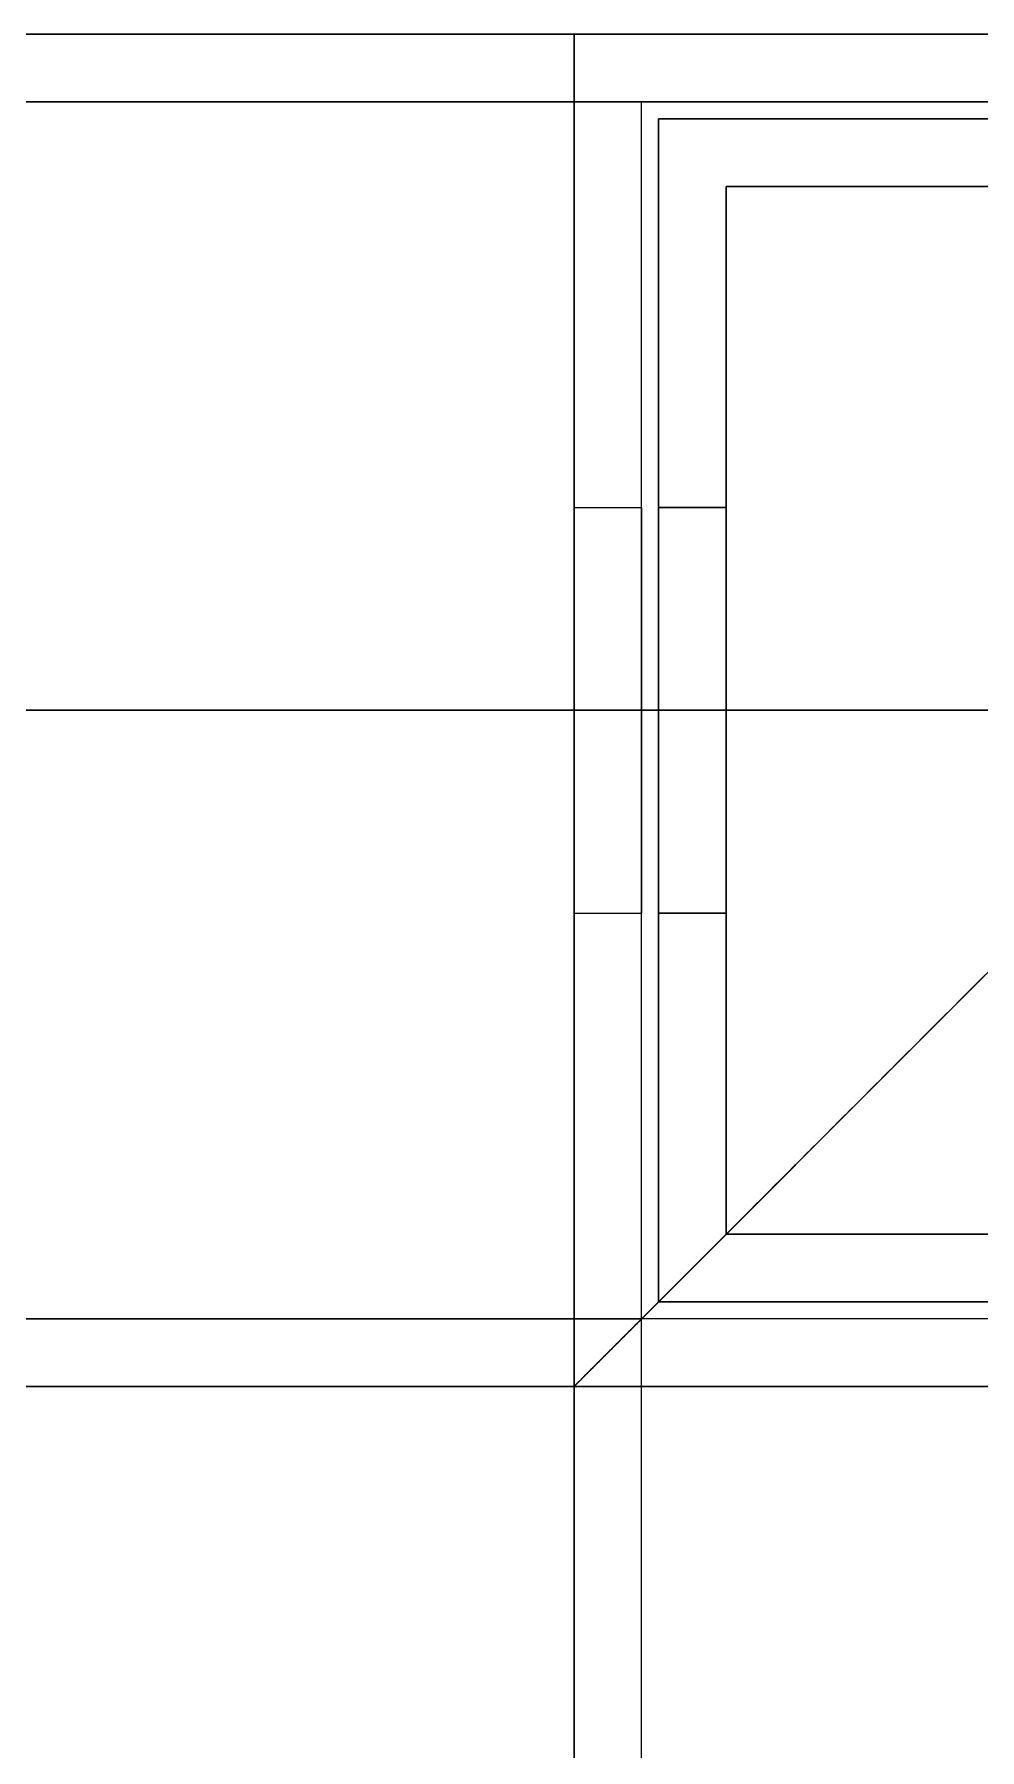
# Model space of a CAD drawing. Header units: millimetres. Extents: x -6529 to 809, y -8611 to 207.
# Drawn here: x -4696.1 to -4668.1, y -3822.6 to -3771.9 of the extents above; entities that cross this region are included whole.
import ezdxf

# ---------------------------------------------------------------- set-up
doc = ezdxf.new("R2010")
doc.units = ezdxf.units.MM
doc.header["$MEASUREMENT"] = 0
doc.layers.add('platen', color=7, linetype='Continuous', true_color=0x007f00)
doc.layers.add('staal', color=5, linetype='Continuous', true_color=0x0000ff)

# ---------------------------------------------------------------- blocks, each defined once
blk = doc.blocks.new('top plaat')
at = {"layer": 'platen'}
for points in [[(0, -1236), (20, -1236), (40, -1236)], [(0, -1236, 18), (20, -1236, 18), (40, -1236, 18)], [(0, -1236, 9), (20, -1236, 9), (40, -1236, 9)], [(40, -1236), (40, -1236, 9), (40, -1236, 18)], [(40, -1236), (40, -1256), (40, -1276)], [(40, -1236, 18), (40, -1256, 18), (40, -1276, 18)], [(40, -1236, 9), (40, -1256, 9), (40, -1276, 9)], [(40, -1256), (40, -1256, 9), (40, -1256, 18)], [(40, -1276), (40, -1276, 9), (40, -1276, 18)]]:
    blk.add_open_spline(points, degree=2, dxfattribs=at)
for points in [[(40, -1276), (349, -1276), (658, -1276), (967, -1276), (1276, -1276)], [(40, -1276, 18), (349, -1276, 18), (658, -1276, 18), (967, -1276, 18), (1276, -1276, 18)], [(40, -1276, 9), (349, -1276, 9), (658, -1276, 9), (967, -1276, 9), (1276, -1276, 9)]]:
    blk.add_open_spline(points, degree=2, knots=[5973.638309, 5973.638309, 5973.638309, 6592.931454, 6592.931454, 7212.2246, 7212.2246, 7212.2246], dxfattribs=at)

msp = doc.modelspace()

# ---------------------------------------------------------------- linework, layer by layer
at = {"layer": 'staal'}
for p, q in [((-4640.11, -3771.894, 1276), (-4680.11, -3811.894, 1276)), ((-4640.11, -3771.894), (-4680.11, -3811.894)), ((-4640.11, -3771.894), (-4680.11, -3811.894)), ((-4680.11, -3811.894), (-4640.11, -3771.894, 40)), ((-4680.11, -3785.894, 1145.5), (-4678.11, -3785.894, 1145.5)), ((-4680.11, -3785.894, 1220.5), (-4678.11, -3785.894, 1220.5)), ((-4680.11, -3785.894, 995.5), (-4678.11, -3785.894, 995.5)), ((-4680.11, -3785.894, 1070.5), (-4678.11, -3785.894, 1070.5)), ((-4680.11, -3785.894, 845.5), (-4678.11, -3785.894, 845.5)), ((-4680.11, -3785.894, 920.5), (-4678.11, -3785.894, 920.5)), ((-4680.11, -3785.894, 770.5), (-4678.11, -3785.894, 770.5)), ((-4680.11, -3785.894, 695.5), (-4678.11, -3785.894, 695.5)), ((-4680.11, -3785.894, 95.5), (-4678.11, -3785.894, 95.5)), ((-4680.11, -3785.894, 170.5), (-4678.11, -3785.894, 170.5)), ((-4680.11, -3785.894, 320.5), (-4678.11, -3785.894, 320.5)), ((-4680.11, -3785.894, 245.5), (-4678.11, -3785.894, 245.5)), ((-4680.11, -3785.894, 470.5), (-4678.11, -3785.894, 470.5)), ((-4680.11, -3785.894, 395.5), (-4678.11, -3785.894, 395.5)), ((-4680.11, -3785.894, 620.5), (-4678.11, -3785.894, 620.5)), ((-4680.11, -3785.894, 545.5), (-4678.11, -3785.894, 545.5)), ((-4677.61, -3785.894, 1371.5), (-4675.61, -3785.894, 1371.5)), ((-4677.61, -3785.894, 1446.5), (-4675.61, -3785.894, 1446.5)), ((-4677.61, -3785.894, 1220.5), (-4675.61, -3785.894, 1220.5)), ((-4677.61, -3785.894, 1145.5), (-4675.61, -3785.894, 1145.5)), ((-4675.61, -3785.894, 95.5), (-4677.61, -3785.894, 95.5)), ((-4675.61, -3785.894, 170.5), (-4677.61, -3785.894, 170.5)), ((-4678.11, -3791.894, 40), (-4680.11, -3791.894, 40)), ((-4678.11, -3791.894, 1276), (-4680.11, -3791.894, 1276)), ((-4680.11, -3791.894, 1139.5), (-4678.11, -3791.894, 1139.5)), ((-4680.11, -3791.894, 1151.5), (-4678.11, -3791.894, 1151.5)), ((-4680.11, -3791.894, 1214.5), (-4678.11, -3791.894, 1214.5)), ((-4680.11, -3791.894, 1226.5), (-4678.11, -3791.894, 1226.5)), ((-4680.11, -3791.894, 989.5), (-4678.11, -3791.894, 989.5)), ((-4680.11, -3791.894, 1001.5), (-4678.11, -3791.894, 1001.5)), ((-4680.11, -3791.894, 1064.5), (-4678.11, -3791.894, 1064.5)), ((-4680.11, -3791.894, 1076.5), (-4678.11, -3791.894, 1076.5)), ((-4680.11, -3791.894, 839.5), (-4678.11, -3791.894, 839.5)), ((-4680.11, -3791.894, 851.5), (-4678.11, -3791.894, 851.5)), ((-4680.11, -3791.894, 914.5), (-4678.11, -3791.894, 914.5)), ((-4680.11, -3791.894, 926.5), (-4678.11, -3791.894, 926.5)), ((-4680.11, -3791.894, 764.5), (-4678.11, -3791.894, 764.5)), ((-4680.11, -3791.894, 776.5), (-4678.11, -3791.894, 776.5)), ((-4680.11, -3791.894, 689.5), (-4678.11, -3791.894, 689.5)), ((-4680.11, -3791.894, 701.5), (-4678.11, -3791.894, 701.5)), ((-4680.11, -3791.894, 89.5), (-4678.11, -3791.894, 89.5)), ((-4680.11, -3791.894, 101.5), (-4678.11, -3791.894, 101.5)), ((-4680.11, -3791.894, 164.5), (-4678.11, -3791.894, 164.5)), ((-4680.11, -3791.894, 176.5), (-4678.11, -3791.894, 176.5)), ((-4680.11, -3791.894, 314.5), (-4678.11, -3791.894, 314.5)), ((-4680.11, -3791.894, 326.5), (-4678.11, -3791.894, 326.5)), ((-4680.11, -3791.894, 239.5), (-4678.11, -3791.894, 239.5)), ((-4680.11, -3791.894, 251.5), (-4678.11, -3791.894, 251.5)), ((-4680.11, -3791.894, 464.5), (-4678.11, -3791.894, 464.5)), ((-4680.11, -3791.894, 476.5), (-4678.11, -3791.894, 476.5)), ((-4680.11, -3791.894, 389.5), (-4678.11, -3791.894, 389.5)), ((-4680.11, -3791.894, 401.5), (-4678.11, -3791.894, 401.5)), ((-4680.11, -3791.894, 614.5), (-4678.11, -3791.894, 614.5)), ((-4680.11, -3791.894, 626.5), (-4678.11, -3791.894, 626.5)), ((-4680.11, -3791.894, 539.5), (-4678.11, -3791.894, 539.5)), ((-4680.11, -3791.894, 551.5), (-4678.11, -3791.894, 551.5)), ((-4677.61, -3791.894, 1316), (-4675.61, -3791.894, 1316)), ((-4677.61, -3791.894, 1484), (-4675.61, -3791.894, 1484)), ((-4677.61, -3791.894, 1377.5), (-4675.61, -3791.894, 1377.5)), ((-4677.61, -3791.894, 1365.5), (-4675.61, -3791.894, 1365.5)), ((-4677.61, -3791.894, 1452.5), (-4675.61, -3791.894, 1452.5)), ((-4677.61, -3791.894, 1440.5), (-4675.61, -3791.894, 1440.5)), ((-4677.61, -3791.894, 1276), (-4675.61, -3791.894, 1276)), ((-4677.61, -3791.894, 1108), (-4675.61, -3791.894, 1108)), ((-4677.61, -3791.894, 1214.5), (-4675.61, -3791.894, 1214.5)), ((-4677.61, -3791.894, 1226.5), (-4675.61, -3791.894, 1226.5)), ((-4677.61, -3791.894, 1139.5), (-4675.61, -3791.894, 1139.5)), ((-4677.61, -3791.894, 1151.5), (-4675.61, -3791.894, 1151.5)), ((-4675.61, -3791.894, 40), (-4677.61, -3791.894, 40)), ((-4675.61, -3791.894, 208), (-4677.61, -3791.894, 208)), ((-4675.61, -3791.894, 101.5), (-4677.61, -3791.894, 101.5)), ((-4675.61, -3791.894, 89.5), (-4677.61, -3791.894, 89.5)), ((-4675.61, -3791.894, 176.5), (-4677.61, -3791.894, 176.5)), ((-4675.61, -3791.894, 164.5), (-4677.61, -3791.894, 164.5)), ((-4680.11, -3797.894, 1145.5), (-4678.11, -3797.894, 1145.5)), ((-4680.11, -3797.894, 1220.5), (-4678.11, -3797.894, 1220.5)), ((-4680.11, -3797.894, 995.5), (-4678.11, -3797.894, 995.5)), ((-4680.11, -3797.894, 1070.5), (-4678.11, -3797.894, 1070.5)), ((-4680.11, -3797.894, 845.5), (-4678.11, -3797.894, 845.5)), ((-4680.11, -3797.894, 920.5), (-4678.11, -3797.894, 920.5)), ((-4680.11, -3797.894, 770.5), (-4678.11, -3797.894, 770.5)), ((-4680.11, -3797.894, 695.5), (-4678.11, -3797.894, 695.5)), ((-4680.11, -3797.894, 95.5), (-4678.11, -3797.894, 95.5)), ((-4680.11, -3797.894, 170.5), (-4678.11, -3797.894, 170.5)), ((-4680.11, -3797.894, 320.5), (-4678.11, -3797.894, 320.5)), ((-4680.11, -3797.894, 245.5), (-4678.11, -3797.894, 245.5)), ((-4680.11, -3797.894, 470.5), (-4678.11, -3797.894, 470.5)), ((-4680.11, -3797.894, 395.5), (-4678.11, -3797.894, 395.5)), ((-4680.11, -3797.894, 620.5), (-4678.11, -3797.894, 620.5)), ((-4680.11, -3797.894, 545.5), (-4678.11, -3797.894, 545.5)), ((-4677.61, -3797.894, 1371.5), (-4675.61, -3797.894, 1371.5)), ((-4677.61, -3797.894, 1446.5), (-4675.61, -3797.894, 1446.5)), ((-4677.61, -3797.894, 1220.5), (-4675.61, -3797.894, 1220.5)), ((-4677.61, -3797.894, 1145.5), (-4675.61, -3797.894, 1145.5)), ((-4675.61, -3797.894, 95.5), (-4677.61, -3797.894, 95.5)), ((-4675.61, -3797.894, 170.5), (-4677.61, -3797.894, 170.5)), ((-4680.11, -3811.894, 1301), (-4678.11, -3809.894, 1301)), ((-4680.11, -3811.894, 25), (-4678.11, -3809.894, 25)), ((-4680.11, -3811.894, 25), (-4678.11, -3809.894, 25))]:
    msp.add_line(p, q, dxfattribs=at)
for points in [[(-4640.11, -5087.894), (-5956.11, -5087.894), (-5956.11, -3771.894), (-4640.11, -3771.894)], [(-4680.11, -5047.894), (-5916.11, -5047.894), (-5916.11, -3811.894), (-4680.11, -3811.894)]]:
    msp.add_lwpolyline(points, close=True, dxfattribs=at)
for points in [[(-4640.11, -3771.894, 1276), (-5298.11, -3771.894, 1276), (-5956.11, -3771.894, 1276)], [(-4640.11, -3771.894, 1316), (-5298.11, -3771.894, 1316), (-5956.11, -3771.894, 1316)], [(-5956.11, -3771.894), (-5298.11, -3771.894), (-4640.11, -3771.894)], [(-5956.11, -3771.894, 40), (-5298.11, -3771.894, 40), (-4640.11, -3771.894, 40)], [(-4640.11, -3771.894, 1296), (-4684.86, -3771.894, 1296), (-4729.61, -3771.894, 1296)], [(-4729.61, -3771.894, 20), (-4684.86, -3771.894, 20), (-4640.11, -3771.894, 20)], [(-4640.11, -3771.894, 1316), (-4660.11, -3791.894, 1316), (-4680.11, -3811.894, 1316)], [(-4640.11, -3771.894, 1276), (-4660.11, -3791.894, 1276), (-4680.11, -3811.894, 1276)], [(-4680.11, -3811.894, 1316), (-4660.11, -3791.894, 1316), (-4640.11, -3771.894, 1316)], [(-4640.11, -3771.894, 40), (-4660.11, -3771.894, 40), (-4680.11, -3771.894, 40)], [(-4680.11, -3771.894, 40), (-4680.11, -3771.894, 658), (-4680.11, -3771.894, 1276)], [(-4640.11, -3771.894, 1276), (-4660.11, -3771.894, 1276), (-4680.11, -3771.894, 1276)], [(-4680.11, -3771.894, 40), (-4680.11, -3791.894, 40), (-4680.11, -3811.894, 40)], [(-4680.11, -3771.894, 1276), (-4680.11, -3791.894, 1276), (-4680.11, -3811.894, 1276)], [(-4640.11, -3771.894, 658), (-4660.11, -3771.894, 658), (-4680.11, -3771.894, 658)], [(-4680.11, -3771.894, 658), (-4680.11, -3791.894, 658), (-4680.11, -3811.894, 658)], [(-4640.11, -3771.894, 40), (-4660.11, -3791.894, 40), (-4680.11, -3811.894, 40)], [(-4640.11, -3771.894, 40), (-4660.11, -3791.894, 40), (-4680.11, -3811.894, 40)], [(-4642.11, -3773.894, 1314), (-5298.11, -3773.894, 1314), (-5954.11, -3773.894, 1314)], [(-4642.11, -3773.894, 1278), (-5298.11, -3773.894, 1278), (-5954.11, -3773.894, 1278)], [(-5954.11, -3773.894, 38), (-5298.11, -3773.894, 38), (-4642.11, -3773.894, 38)], [(-5954.11, -3773.894, 2), (-5298.11, -3773.894, 2), (-4642.11, -3773.894, 2)], [(-4642.11, -3773.894, 1296), (-4685.86, -3773.894, 1296), (-4729.61, -3773.894, 1296)], [(-4729.61, -3773.894, 20), (-4685.86, -3773.894, 20), (-4642.11, -3773.894, 20)], [(-4678.11, -3809.894, 1314), (-4660.11, -3791.894, 1314), (-4642.11, -3773.894, 1314)], [(-4642.11, -3773.894, 1278), (-4660.11, -3791.894, 1278), (-4678.11, -3809.894, 1278)], [(-4642.11, -3773.894, 1314), (-4660.11, -3791.894, 1314), (-4678.11, -3809.894, 1314)], [(-4678.11, -3809.894, 1278), (-4660.11, -3791.894, 1278), (-4642.11, -3773.894, 1278)], [(-4678.11, -3809.894, 40), (-4678.11, -3791.894, 40), (-4678.11, -3773.894, 40)], [(-4678.11, -3773.894, 40), (-4678.11, -3773.894, 658), (-4678.11, -3773.894, 1276)], [(-4678.11, -3809.894, 1276), (-4678.11, -3791.894, 1276), (-4678.11, -3773.894, 1276)], [(-4678.11, -3773.894, 40), (-4660.11, -3773.894, 40), (-4642.11, -3773.894, 40)], [(-4678.11, -3773.894, 1276), (-4660.11, -3773.894, 1276), (-4642.11, -3773.894, 1276)], [(-4678.11, -3809.894, 658), (-4678.11, -3791.894, 658), (-4678.11, -3773.894, 658)], [(-4678.11, -3773.894, 658), (-4660.11, -3773.894, 658), (-4642.11, -3773.894, 658)], [(-4678.11, -3809.894, 38), (-4660.11, -3791.894, 38), (-4642.11, -3773.894, 38)], [(-4642.11, -3773.894, 2), (-4660.11, -3791.894, 2), (-4678.11, -3809.894, 2)], [(-4678.11, -3809.894, 38), (-4660.11, -3791.894, 38), (-4642.11, -3773.894, 38)], [(-4642.11, -3773.894, 2), (-4660.11, -3791.894, 2), (-4678.11, -3809.894, 2)], [(-4677.61, -3774.394, 1316), (-4660.11, -3774.394, 1316), (-4642.61, -3774.394, 1316)], [(-4677.61, -3774.394, 1484), (-4660.11, -3774.394, 1484), (-4642.61, -3774.394, 1484)], [(-4677.61, -3774.394, 1316), (-4677.61, -3774.394, 1400), (-4677.61, -3774.394, 1484)], [(-4677.61, -3809.394, 1316), (-4677.61, -3791.894, 1316), (-4677.61, -3774.394, 1316)], [(-4677.61, -3809.394, 1484), (-4677.61, -3791.894, 1484), (-4677.61, -3774.394, 1484)], [(-4677.61, -3774.394, 1400), (-4660.11, -3774.394, 1400), (-4642.61, -3774.394, 1400)], [(-4677.61, -3809.394, 1400), (-4677.61, -3791.894, 1400), (-4677.61, -3774.394, 1400)], [(-4677.61, -3774.394, 1276), (-4660.11, -3774.394, 1276), (-4642.61, -3774.394, 1276)], [(-4677.61, -3774.394, 1108), (-4660.11, -3774.394, 1108), (-4642.61, -3774.394, 1108)], [(-4677.61, -3774.394, 1276), (-4677.61, -3774.394, 1192), (-4677.61, -3774.394, 1108)], [(-4677.61, -3809.394, 1276), (-4677.61, -3791.894, 1276), (-4677.61, -3774.394, 1276)], [(-4677.61, -3809.394, 1108), (-4677.61, -3791.894, 1108), (-4677.61, -3774.394, 1108)], [(-4677.61, -3774.394, 1192), (-4660.11, -3774.394, 1192), (-4642.61, -3774.394, 1192)], [(-4677.61, -3809.394, 1192), (-4677.61, -3791.894, 1192), (-4677.61, -3774.394, 1192)], [(-4642.61, -3774.394, 40), (-4660.11, -3774.394, 40), (-4677.61, -3774.394, 40)], [(-4677.61, -3774.394, 40), (-4677.61, -3774.394, 124), (-4677.61, -3774.394, 208)], [(-4642.61, -3774.394, 208), (-4660.11, -3774.394, 208), (-4677.61, -3774.394, 208)], [(-4677.61, -3774.394, 40), (-4677.61, -3791.894, 40), (-4677.61, -3809.394, 40)], [(-4677.61, -3774.394, 208), (-4677.61, -3791.894, 208), (-4677.61, -3809.394, 208)], [(-4642.61, -3774.394, 124), (-4660.11, -3774.394, 124), (-4677.61, -3774.394, 124)], [(-4677.61, -3774.394, 124), (-4677.61, -3791.894, 124), (-4677.61, -3809.394, 124)], [(-4675.61, -3776.394, 1316), (-4675.61, -3791.894, 1316), (-4675.61, -3807.394, 1316)], [(-4675.61, -3776.394, 1484), (-4675.61, -3791.894, 1484), (-4675.61, -3807.394, 1484)], [(-4675.61, -3776.394, 1316), (-4675.61, -3776.394, 1400), (-4675.61, -3776.394, 1484)], [(-4644.61, -3776.394, 1316), (-4660.11, -3776.394, 1316), (-4675.61, -3776.394, 1316)], [(-4644.61, -3776.394, 1484), (-4660.11, -3776.394, 1484), (-4675.61, -3776.394, 1484)], [(-4675.61, -3776.394, 1400), (-4675.61, -3791.894, 1400), (-4675.61, -3807.394, 1400)], [(-4644.61, -3776.394, 1400), (-4660.11, -3776.394, 1400), (-4675.61, -3776.394, 1400)], [(-4675.61, -3776.394, 1276), (-4675.61, -3791.894, 1276), (-4675.61, -3807.394, 1276)], [(-4675.61, -3776.394, 1108), (-4675.61, -3791.894, 1108), (-4675.61, -3807.394, 1108)], [(-4675.61, -3776.394, 1276), (-4675.61, -3776.394, 1192), (-4675.61, -3776.394, 1108)], [(-4644.61, -3776.394, 1276), (-4660.11, -3776.394, 1276), (-4675.61, -3776.394, 1276)], [(-4644.61, -3776.394, 1108), (-4660.11, -3776.394, 1108), (-4675.61, -3776.394, 1108)], [(-4675.61, -3776.394, 1192), (-4675.61, -3791.894, 1192), (-4675.61, -3807.394, 1192)], [(-4644.61, -3776.394, 1192), (-4660.11, -3776.394, 1192), (-4675.61, -3776.394, 1192)], [(-4675.61, -3807.394, 40), (-4675.61, -3791.894, 40), (-4675.61, -3776.394, 40)], [(-4675.61, -3776.394, 40), (-4675.61, -3776.394, 124), (-4675.61, -3776.394, 208)], [(-4675.61, -3807.394, 208), (-4675.61, -3791.894, 208), (-4675.61, -3776.394, 208)], [(-4675.61, -3776.394, 40), (-4660.11, -3776.394, 40), (-4644.61, -3776.394, 40)], [(-4675.61, -3776.394, 208), (-4660.11, -3776.394, 208), (-4644.61, -3776.394, 208)], [(-4675.61, -3807.394, 124), (-4675.61, -3791.894, 124), (-4675.61, -3776.394, 124)], [(-4675.61, -3776.394, 124), (-4660.11, -3776.394, 124), (-4644.61, -3776.394, 124)], [(-4660.11, -3791.894, 1316), (-4695.36, -3791.894, 1316), (-4730.61, -3791.894, 1316)], [(-4660.11, -3791.894, 1314), (-4695.36, -3791.894, 1314), (-4730.61, -3791.894, 1314)], [(-4660.11, -3791.894, 1278), (-4695.36, -3791.894, 1278), (-4730.61, -3791.894, 1278)], [(-4660.11, -3791.894, 1276), (-4695.36, -3791.894, 1276), (-4730.61, -3791.894, 1276)], [(-4730.61, -3791.894, 40), (-4695.36, -3791.894, 40), (-4660.11, -3791.894, 40)], [(-4730.61, -3791.894, 38), (-4695.36, -3791.894, 38), (-4660.11, -3791.894, 38)], [(-4730.61, -3791.894, 2), (-4695.36, -3791.894, 2), (-4660.11, -3791.894, 2)], [(-4730.61, -3791.894), (-4695.36, -3791.894), (-4660.11, -3791.894)], [(-4680.11, -3791.894, 40), (-4680.11, -3791.894, 64.75), (-4680.11, -3791.894, 89.5)], [(-4680.11, -3791.894, 101.5), (-4680.11, -3791.894, 133), (-4680.11, -3791.894, 164.5)], [(-4680.11, -3791.894, 176.5), (-4680.11, -3791.894, 208), (-4680.11, -3791.894, 239.5)], [(-4680.11, -3791.894, 251.5), (-4680.11, -3791.894, 283), (-4680.11, -3791.894, 314.5)], [(-4680.11, -3791.894, 326.5), (-4680.11, -3791.894, 358), (-4680.11, -3791.894, 389.5)], [(-4680.11, -3791.894, 401.5), (-4680.11, -3791.894, 433), (-4680.11, -3791.894, 464.5)], [(-4680.11, -3791.894, 476.5), (-4680.11, -3791.894, 508), (-4680.11, -3791.894, 539.5)], [(-4680.11, -3791.894, 551.5), (-4680.11, -3791.894, 583), (-4680.11, -3791.894, 614.5)], [(-4680.11, -3791.894, 626.5), (-4680.11, -3791.894, 658), (-4680.11, -3791.894, 689.5)], [(-4680.11, -3791.894, 701.5), (-4680.11, -3791.894, 733), (-4680.11, -3791.894, 764.5)], [(-4680.11, -3791.894, 776.5), (-4680.11, -3791.894, 808), (-4680.11, -3791.894, 839.5)], [(-4680.11, -3791.894, 851.5), (-4680.11, -3791.894, 883), (-4680.11, -3791.894, 914.5)], [(-4680.11, -3791.894, 926.5), (-4680.11, -3791.894, 958), (-4680.11, -3791.894, 989.5)], [(-4680.11, -3791.894, 1001.5), (-4680.11, -3791.894, 1033), (-4680.11, -3791.894, 1064.5)], [(-4680.11, -3791.894, 1076.5), (-4680.11, -3791.894, 1108), (-4680.11, -3791.894, 1139.5)], [(-4680.11, -3791.894, 1151.5), (-4680.11, -3791.894, 1183), (-4680.11, -3791.894, 1214.5)], [(-4680.11, -3791.894, 1226.5), (-4680.11, -3791.894, 1251.25), (-4680.11, -3791.894, 1276)], [(-4678.11, -3791.894, 40), (-4678.11, -3791.894, 64.75), (-4678.11, -3791.894, 89.5)], [(-4678.11, -3791.894, 101.5), (-4678.11, -3791.894, 133), (-4678.11, -3791.894, 164.5)], [(-4678.11, -3791.894, 176.5), (-4678.11, -3791.894, 208), (-4678.11, -3791.894, 239.5)], [(-4678.11, -3791.894, 251.5), (-4678.11, -3791.894, 283), (-4678.11, -3791.894, 314.5)], [(-4678.11, -3791.894, 326.5), (-4678.11, -3791.894, 358), (-4678.11, -3791.894, 389.5)], [(-4678.11, -3791.894, 401.5), (-4678.11, -3791.894, 433), (-4678.11, -3791.894, 464.5)], [(-4678.11, -3791.894, 476.5), (-4678.11, -3791.894, 508), (-4678.11, -3791.894, 539.5)], [(-4678.11, -3791.894, 551.5), (-4678.11, -3791.894, 583), (-4678.11, -3791.894, 614.5)], [(-4678.11, -3791.894, 626.5), (-4678.11, -3791.894, 658), (-4678.11, -3791.894, 689.5)], [(-4678.11, -3791.894, 701.5), (-4678.11, -3791.894, 733), (-4678.11, -3791.894, 764.5)], [(-4678.11, -3791.894, 776.5), (-4678.11, -3791.894, 808), (-4678.11, -3791.894, 839.5)], [(-4678.11, -3791.894, 851.5), (-4678.11, -3791.894, 883), (-4678.11, -3791.894, 914.5)], [(-4678.11, -3791.894, 926.5), (-4678.11, -3791.894, 958), (-4678.11, -3791.894, 989.5)], [(-4678.11, -3791.894, 1001.5), (-4678.11, -3791.894, 1033), (-4678.11, -3791.894, 1064.5)], [(-4678.11, -3791.894, 1076.5), (-4678.11, -3791.894, 1108), (-4678.11, -3791.894, 1139.5)], [(-4678.11, -3791.894, 1151.5), (-4678.11, -3791.894, 1183), (-4678.11, -3791.894, 1214.5)], [(-4678.11, -3791.894, 1226.5), (-4678.11, -3791.894, 1251.25), (-4678.11, -3791.894, 1276)], [(-4677.61, -3791.894, 1316), (-4677.61, -3791.894, 1340.75), (-4677.61, -3791.894, 1365.5)], [(-4677.61, -3791.894, 1377.5), (-4677.61, -3791.894, 1409), (-4677.61, -3791.894, 1440.5)], [(-4677.61, -3791.894, 1452.5), (-4677.61, -3791.894, 1468.25), (-4677.61, -3791.894, 1484)], [(-4677.61, -3791.894, 1276), (-4677.61, -3791.894, 1251.25), (-4677.61, -3791.894, 1226.5)], [(-4677.61, -3791.894, 1214.5), (-4677.61, -3791.894, 1183), (-4677.61, -3791.894, 1151.5)], [(-4677.61, -3791.894, 1139.5), (-4677.61, -3791.894, 1123.75), (-4677.61, -3791.894, 1108)], [(-4677.61, -3791.894, 40), (-4677.61, -3791.894, 64.75), (-4677.61, -3791.894, 89.5)], [(-4677.61, -3791.894, 101.5), (-4677.61, -3791.894, 133), (-4677.61, -3791.894, 164.5)], [(-4677.61, -3791.894, 176.5), (-4677.61, -3791.894, 192.25), (-4677.61, -3791.894, 208)], [(-4675.61, -3791.894, 1316), (-4675.61, -3791.894, 1340.75), (-4675.61, -3791.894, 1365.5)], [(-4675.61, -3791.894, 1377.5), (-4675.61, -3791.894, 1409), (-4675.61, -3791.894, 1440.5)], [(-4675.61, -3791.894, 1452.5), (-4675.61, -3791.894, 1468.25), (-4675.61, -3791.894, 1484)], [(-4675.61, -3791.894, 1276), (-4675.61, -3791.894, 1251.25), (-4675.61, -3791.894, 1226.5)], [(-4675.61, -3791.894, 1214.5), (-4675.61, -3791.894, 1183), (-4675.61, -3791.894, 1151.5)], [(-4675.61, -3791.894, 1139.5), (-4675.61, -3791.894, 1123.75), (-4675.61, -3791.894, 1108)], [(-4675.61, -3791.894, 40), (-4675.61, -3791.894, 64.75), (-4675.61, -3791.894, 89.5)], [(-4675.61, -3791.894, 101.5), (-4675.61, -3791.894, 133), (-4675.61, -3791.894, 164.5)], [(-4675.61, -3791.894, 176.5), (-4675.61, -3791.894, 192.25), (-4675.61, -3791.894, 208)], [(-4675.61, -3807.394, 1316), (-4675.61, -3807.394, 1400), (-4675.61, -3807.394, 1484)], [(-4675.61, -3807.394, 1316), (-4660.11, -3807.394, 1316), (-4644.61, -3807.394, 1316)], [(-4675.61, -3807.394, 1484), (-4660.11, -3807.394, 1484), (-4644.61, -3807.394, 1484)], [(-4675.61, -3807.394, 1400), (-4660.11, -3807.394, 1400), (-4644.61, -3807.394, 1400)], [(-4675.61, -3807.394, 1276), (-4675.61, -3807.394, 1192), (-4675.61, -3807.394, 1108)], [(-4675.61, -3807.394, 1276), (-4660.11, -3807.394, 1276), (-4644.61, -3807.394, 1276)], [(-4675.61, -3807.394, 1108), (-4660.11, -3807.394, 1108), (-4644.61, -3807.394, 1108)], [(-4675.61, -3807.394, 1192), (-4660.11, -3807.394, 1192), (-4644.61, -3807.394, 1192)], [(-4644.61, -3807.394, 40), (-4660.11, -3807.394, 40), (-4675.61, -3807.394, 40)], [(-4675.61, -3807.394, 40), (-4675.61, -3807.394, 124), (-4675.61, -3807.394, 208)], [(-4644.61, -3807.394, 208), (-4660.11, -3807.394, 208), (-4675.61, -3807.394, 208)], [(-4644.61, -3807.394, 124), (-4660.11, -3807.394, 124), (-4675.61, -3807.394, 124)], [(-4642.61, -3809.394, 1316), (-4660.11, -3809.394, 1316), (-4677.61, -3809.394, 1316)], [(-4677.61, -3809.394, 1316), (-4677.61, -3809.394, 1400), (-4677.61, -3809.394, 1484)], [(-4642.61, -3809.394, 1484), (-4660.11, -3809.394, 1484), (-4677.61, -3809.394, 1484)], [(-4642.61, -3809.394, 1400), (-4660.11, -3809.394, 1400), (-4677.61, -3809.394, 1400)], [(-4642.61, -3809.394, 1276), (-4660.11, -3809.394, 1276), (-4677.61, -3809.394, 1276)], [(-4677.61, -3809.394, 1276), (-4677.61, -3809.394, 1192), (-4677.61, -3809.394, 1108)], [(-4642.61, -3809.394, 1108), (-4660.11, -3809.394, 1108), (-4677.61, -3809.394, 1108)], [(-4642.61, -3809.394, 1192), (-4660.11, -3809.394, 1192), (-4677.61, -3809.394, 1192)], [(-4677.61, -3809.394, 40), (-4677.61, -3809.394, 124), (-4677.61, -3809.394, 208)], [(-4677.61, -3809.394, 40), (-4660.11, -3809.394, 40), (-4642.61, -3809.394, 40)], [(-4677.61, -3809.394, 208), (-4660.11, -3809.394, 208), (-4642.61, -3809.394, 208)], [(-4677.61, -3809.394, 124), (-4660.11, -3809.394, 124), (-4642.61, -3809.394, 124)], [(-4678.11, -3809.894, 1314), (-5298.11, -3809.894, 1314), (-5918.11, -3809.894, 1314)], [(-4678.11, -3809.894, 1278), (-5298.11, -3809.894, 1278), (-5918.11, -3809.894, 1278)], [(-5918.11, -3809.894, 38), (-5298.11, -3809.894, 38), (-4678.11, -3809.894, 38)], [(-5918.11, -3809.894, 2), (-5298.11, -3809.894, 2), (-4678.11, -3809.894, 2)], [(-4678.11, -3809.894, 1296), (-4703.86, -3809.894, 1296), (-4729.61, -3809.894, 1296)], [(-4729.61, -3809.894, 20), (-4703.86, -3809.894, 20), (-4678.11, -3809.894, 20)], [(-4678.11, -3809.894, 1301), (-4679.11, -3810.894, 1301), (-4680.11, -3811.894, 1301)], [(-4678.11, -3809.894, 1278), (-4678.11, -3809.894, 1296), (-4678.11, -3809.894, 1314)], [(-4678.11, -5049.894, 1314), (-4678.11, -4429.894, 1314), (-4678.11, -3809.894, 1314)], [(-4678.11, -5049.894, 1278), (-4678.11, -4429.894, 1278), (-4678.11, -3809.894, 1278)], [(-4678.11, -3861.394, 1296), (-4678.11, -3835.644, 1296), (-4678.11, -3809.894, 1296)], [(-4678.11, -3809.894, 1314), (-4678.11, -3809.894, 1296), (-4678.11, -3809.894, 1278)], [(-4642.11, -3809.894, 40), (-4660.11, -3809.894, 40), (-4678.11, -3809.894, 40)], [(-4678.11, -3809.894, 40), (-4678.11, -3809.894, 658), (-4678.11, -3809.894, 1276)], [(-4642.11, -3809.894, 1276), (-4660.11, -3809.894, 1276), (-4678.11, -3809.894, 1276)], [(-4642.11, -3809.894, 658), (-4660.11, -3809.894, 658), (-4678.11, -3809.894, 658)], [(-4678.11, -3809.894, 2), (-4678.11, -3809.894, 20), (-4678.11, -3809.894, 38)], [(-4678.11, -5049.894, 38), (-4678.11, -4429.894, 38), (-4678.11, -3809.894, 38)], [(-4678.11, -5049.894, 2), (-4678.11, -4429.894, 2), (-4678.11, -3809.894, 2)], [(-4678.11, -3861.394, 20), (-4678.11, -3835.644, 20), (-4678.11, -3809.894, 20)], [(-4678.11, -3809.894, 2), (-4678.11, -3809.894, 20), (-4678.11, -3809.894, 38)], [(-4680.11, -3811.894, 1276), (-5298.11, -3811.894, 1276), (-5916.11, -3811.894, 1276)], [(-4680.11, -3811.894, 1316), (-5298.11, -3811.894, 1316), (-5916.11, -3811.894, 1316)], [(-5916.11, -3811.894), (-5298.11, -3811.894), (-4680.11, -3811.894)], [(-5916.11, -3811.894, 40), (-5298.11, -3811.894, 40), (-4680.11, -3811.894, 40)], [(-4680.11, -3811.894, 1296), (-4704.86, -3811.894, 1296), (-4729.61, -3811.894, 1296)], [(-4729.61, -3811.894, 20), (-4704.86, -3811.894, 20), (-4680.11, -3811.894, 20)], [(-4680.11, -3811.894, 1276), (-4680.11, -3811.894, 1296), (-4680.11, -3811.894, 1316)], [(-4680.11, -5047.894, 1276), (-4680.11, -4429.894, 1276), (-4680.11, -3811.894, 1276)], [(-4680.11, -5047.894, 1316), (-4680.11, -4429.894, 1316), (-4680.11, -3811.894, 1316)], [(-4680.11, -3861.394, 1296), (-4680.11, -3836.644, 1296), (-4680.11, -3811.894, 1296)], [(-4680.11, -3811.894, 1276), (-4680.11, -3811.894, 1296), (-4680.11, -3811.894, 1316)], [(-4680.11, -3811.894, 40), (-4680.11, -3811.894, 658), (-4680.11, -3811.894, 1276)], [(-4680.11, -3811.894, 40), (-4660.11, -3811.894, 40), (-4640.11, -3811.894, 40)], [(-4680.11, -3811.894, 1276), (-4660.11, -3811.894, 1276), (-4640.11, -3811.894, 1276)], [(-4680.11, -3811.894, 658), (-4660.11, -3811.894, 658), (-4640.11, -3811.894, 658)], [(-4680.11, -3811.894), (-4680.11, -3811.894, 20), (-4680.11, -3811.894, 40)], [(-4680.11, -5047.894), (-4680.11, -4429.894), (-4680.11, -3811.894)], [(-4680.11, -5047.894, 40), (-4680.11, -4429.894, 40), (-4680.11, -3811.894, 40)], [(-4680.11, -3861.394, 20), (-4680.11, -3836.644, 20), (-4680.11, -3811.894, 20)], [(-4680.11, -3811.894), (-4680.11, -3811.894, 20), (-4680.11, -3811.894, 40)]]:
    msp.add_open_spline(points, degree=2, dxfattribs=at)
for points, weights, knots in [([(-4680.11, -3797.894, 1145.5), (-4680.11, -3797.894, 1139.5), (-4680.11, -3791.894, 1139.5), (-4680.11, -3785.894, 1139.5), (-4680.11, -3785.894, 1145.5), (-4680.11, -3785.894, 1151.5), (-4680.11, -3791.894, 1151.5), (-4680.11, -3797.894, 1151.5), (-4680.11, -3797.894, 1145.5)], [1, 0.707106781187, 1, 0.707106781187, 1, 0.707106781187, 1, 0.707106781187, 1], [-31.415927, -31.415927, -31.415927, -23.561945, -23.561945, -15.707963, -15.707963, -7.853982, -7.853982, 0, 0, 0]), ([(-4680.11, -3797.894, 1220.5), (-4680.11, -3797.894, 1214.5), (-4680.11, -3791.894, 1214.5), (-4680.11, -3785.894, 1214.5), (-4680.11, -3785.894, 1220.5), (-4680.11, -3785.894, 1226.5), (-4680.11, -3791.894, 1226.5), (-4680.11, -3797.894, 1226.5), (-4680.11, -3797.894, 1220.5)], [1, 0.707106781187, 1, 0.707106781187, 1, 0.707106781187, 1, 0.707106781187, 1], [-31.415927, -31.415927, -31.415927, -23.561945, -23.561945, -15.707963, -15.707963, -7.853982, -7.853982, 0, 0, 0]), ([(-4680.11, -3797.894, 995.5), (-4680.11, -3797.894, 989.5), (-4680.11, -3791.894, 989.5), (-4680.11, -3785.894, 989.5), (-4680.11, -3785.894, 995.5), (-4680.11, -3785.894, 1001.5), (-4680.11, -3791.894, 1001.5), (-4680.11, -3797.894, 1001.5), (-4680.11, -3797.894, 995.5)], [1, 0.707106781187, 1, 0.707106781187, 1, 0.707106781187, 1, 0.707106781187, 1], [-31.415927, -31.415927, -31.415927, -23.561945, -23.561945, -15.707963, -15.707963, -7.853982, -7.853982, 0, 0, 0]), ([(-4680.11, -3797.894, 1070.5), (-4680.11, -3797.894, 1064.5), (-4680.11, -3791.894, 1064.5), (-4680.11, -3785.894, 1064.5), (-4680.11, -3785.894, 1070.5), (-4680.11, -3785.894, 1076.5), (-4680.11, -3791.894, 1076.5), (-4680.11, -3797.894, 1076.5), (-4680.11, -3797.894, 1070.5)], [1, 0.707106781187, 1, 0.707106781187, 1, 0.707106781187, 1, 0.707106781187, 1], [-31.415927, -31.415927, -31.415927, -23.561945, -23.561945, -15.707963, -15.707963, -7.853982, -7.853982, 0, 0, 0]), ([(-4680.11, -3797.894, 845.5), (-4680.11, -3797.894, 839.5), (-4680.11, -3791.894, 839.5), (-4680.11, -3785.894, 839.5), (-4680.11, -3785.894, 845.5), (-4680.11, -3785.894, 851.5), (-4680.11, -3791.894, 851.5), (-4680.11, -3797.894, 851.5), (-4680.11, -3797.894, 845.5)], [1, 0.707106781187, 1, 0.707106781187, 1, 0.707106781187, 1, 0.707106851018, 0.999999860338], [-31.415927, -31.415927, -31.415927, -23.561944, -23.561944, -15.707962, -15.707962, -7.85398, -7.85398, 0, 0, 0]), ([(-4680.11, -3797.894, 920.5), (-4680.11, -3797.894, 914.5), (-4680.11, -3791.894, 914.5), (-4680.11, -3785.894, 914.5), (-4680.11, -3785.894, 920.5), (-4680.11, -3785.894, 926.5), (-4680.11, -3791.894, 926.5), (-4680.11, -3797.894, 926.5), (-4680.11, -3797.894, 920.5)], [1, 0.707106781187, 1, 0.707106781187, 1, 0.707106781187, 1, 0.707106851018, 0.999999860338], [-31.415927, -31.415927, -31.415927, -23.561944, -23.561944, -15.707962, -15.707962, -7.85398, -7.85398, 0, 0, 0]), ([(-4680.11, -3797.894, 770.5), (-4680.11, -3797.894, 764.5), (-4680.11, -3791.894, 764.5), (-4680.11, -3785.894, 764.5), (-4680.11, -3785.894, 770.5), (-4680.11, -3785.894, 776.5), (-4680.11, -3791.894, 776.5), (-4680.11, -3797.894, 776.5), (-4680.11, -3797.894, 770.5)], [1, 0.707106781187, 1, 0.707106781187, 1, 0.707106781187, 1, 0.707106781187, 1], [-31.415927, -31.415927, -31.415927, -23.561945, -23.561945, -15.707963, -15.707963, -7.853982, -7.853982, 0, 0, 0]), ([(-4680.11, -3797.894, 695.5), (-4680.11, -3797.894, 689.5), (-4680.11, -3791.894, 689.5), (-4680.11, -3785.894, 689.5), (-4680.11, -3785.894, 695.5), (-4680.11, -3785.894, 701.5), (-4680.11, -3791.894, 701.5), (-4680.11, -3797.894, 701.5), (-4680.11, -3797.894, 695.5)], [1, 0.707106781187, 1, 0.707106781187, 1, 0.707106781187, 1, 0.707106781187, 1], [-31.415927, -31.415927, -31.415927, -23.561945, -23.561945, -15.707963, -15.707963, -7.853982, -7.853982, 0, 0, 0]), ([(-4680.11, -3797.894, 95.5), (-4680.11, -3797.894, 89.5), (-4680.11, -3791.894, 89.5), (-4680.11, -3785.894, 89.5), (-4680.11, -3785.894, 95.5), (-4680.11, -3785.894, 101.5), (-4680.11, -3791.894, 101.5), (-4680.11, -3797.894, 101.5), (-4680.11, -3797.894, 95.5)], [1, 0.707106781187, 1, 0.707106781187, 1, 0.707106781187, 1, 0.707106781187, 1], [-31.415927, -31.415927, -31.415927, -23.561945, -23.561945, -15.707963, -15.707963, -7.853982, -7.853982, 0, 0, 0]), ([(-4680.11, -3797.894, 170.5), (-4680.11, -3797.894, 164.5), (-4680.11, -3791.894, 164.5), (-4680.11, -3785.894, 164.5), (-4680.11, -3785.894, 170.5), (-4680.11, -3785.894, 176.5), (-4680.11, -3791.894, 176.5), (-4680.11, -3797.894, 176.5), (-4680.11, -3797.894, 170.5)], [1, 0.707106781187, 1, 0.707106781187, 1, 0.707106781187, 1, 0.707106781187, 1], [-31.415927, -31.415927, -31.415927, -23.561945, -23.561945, -15.707963, -15.707963, -7.853982, -7.853982, 0, 0, 0]), ([(-4680.11, -3797.894, 320.5), (-4680.11, -3797.894, 314.5), (-4680.11, -3791.894, 314.5), (-4680.11, -3785.894, 314.5), (-4680.11, -3785.894, 320.5), (-4680.11, -3785.894, 326.5), (-4680.11, -3791.894, 326.5), (-4680.11, -3797.894, 326.5), (-4680.11, -3797.894, 320.5)], [1, 0.707106781187, 1, 0.707106781187, 1, 0.707106781187, 1, 0.707106781187, 1], [-31.415927, -31.415927, -31.415927, -23.561945, -23.561945, -15.707963, -15.707963, -7.853982, -7.853982, 0, 0, 0]), ([(-4680.11, -3797.894, 245.5), (-4680.11, -3797.894, 239.5), (-4680.11, -3791.894, 239.5), (-4680.11, -3785.894, 239.5), (-4680.11, -3785.894, 245.5), (-4680.11, -3785.894, 251.5), (-4680.11, -3791.894, 251.5), (-4680.11, -3797.894, 251.5), (-4680.11, -3797.894, 245.5)], [1, 0.707106781187, 1, 0.707106781187, 1, 0.707106781187, 1, 0.707106851018, 0.999999860338], [-31.415927, -31.415927, -31.415927, -23.561944, -23.561944, -15.707962, -15.707962, -7.85398, -7.85398, 0, 0, 0]), ([(-4680.11, -3797.894, 470.5), (-4680.11, -3797.894, 464.5), (-4680.11, -3791.894, 464.5), (-4680.11, -3785.894, 464.5), (-4680.11, -3785.894, 470.5), (-4680.11, -3785.894, 476.5), (-4680.11, -3791.894, 476.5), (-4680.11, -3797.894, 476.5), (-4680.11, -3797.894, 470.5)], [1, 0.707106781187, 1, 0.707106781187, 1, 0.707106781187, 1, 0.707106781187, 1], [-31.415927, -31.415927, -31.415927, -23.561945, -23.561945, -15.707963, -15.707963, -7.853982, -7.853982, 0, 0, 0]), ([(-4680.11, -3797.894, 395.5), (-4680.11, -3797.894, 389.5), (-4680.11, -3791.894, 389.5), (-4680.11, -3785.894, 389.5), (-4680.11, -3785.894, 395.5), (-4680.11, -3785.894, 401.5), (-4680.11, -3791.894, 401.5), (-4680.11, -3797.894, 401.5), (-4680.11, -3797.894, 395.5)], [1, 0.707106781187, 1, 0.707106781187, 1, 0.707106781187, 1, 0.707106781187, 1], [-31.415927, -31.415927, -31.415927, -23.561945, -23.561945, -15.707963, -15.707963, -7.853982, -7.853982, 0, 0, 0]), ([(-4680.11, -3797.894, 620.5), (-4680.11, -3797.894, 614.5), (-4680.11, -3791.894, 614.5), (-4680.11, -3785.894, 614.5), (-4680.11, -3785.894, 620.5), (-4680.11, -3785.894, 626.5), (-4680.11, -3791.894, 626.5), (-4680.11, -3797.894, 626.5), (-4680.11, -3797.894, 620.5)], [1, 0.707106781187, 1, 0.707106781187, 1, 0.707106781187, 1, 0.707106781187, 1], [-31.415927, -31.415927, -31.415927, -23.561945, -23.561945, -15.707963, -15.707963, -7.853982, -7.853982, 0, 0, 0]), ([(-4680.11, -3797.894, 545.5), (-4680.11, -3797.894, 539.5), (-4680.11, -3791.894, 539.5), (-4680.11, -3785.894, 539.5), (-4680.11, -3785.894, 545.5), (-4680.11, -3785.894, 551.5), (-4680.11, -3791.894, 551.5), (-4680.11, -3797.894, 551.5), (-4680.11, -3797.894, 545.5)], [1, 0.707106781187, 1, 0.707106781187, 1, 0.707106781187, 1, 0.707106781187, 1], [-31.415927, -31.415927, -31.415927, -23.561945, -23.561945, -15.707963, -15.707963, -7.853982, -7.853982, 0, 0, 0]), ([(-4678.11, -3797.894, 1145.5), (-4678.11, -3797.894, 1151.5), (-4678.11, -3791.894, 1151.5), (-4678.11, -3785.894, 1151.5), (-4678.11, -3785.894, 1145.5), (-4678.11, -3785.894, 1139.5), (-4678.11, -3791.894, 1139.5), (-4678.11, -3797.894, 1139.5), (-4678.11, -3797.894, 1145.5)], [1, 0.707106781187, 1, 0.707106781187, 1, 0.707106781187, 1, 0.707106781187, 1], [0, 0, 0, 7.853982, 7.853982, 15.707963, 15.707963, 23.561945, 23.561945, 31.415927, 31.415927, 31.415927]), ([(-4678.11, -3797.894, 1220.5), (-4678.11, -3797.894, 1226.5), (-4678.11, -3791.894, 1226.5), (-4678.11, -3785.894, 1226.5), (-4678.11, -3785.894, 1220.5), (-4678.11, -3785.894, 1214.5), (-4678.11, -3791.894, 1214.5), (-4678.11, -3797.894, 1214.5), (-4678.11, -3797.894, 1220.5)], [1, 0.707106781187, 1, 0.707106781187, 1, 0.707106781187, 1, 0.707106781187, 1], [0, 0, 0, 7.853982, 7.853982, 15.707963, 15.707963, 23.561945, 23.561945, 31.415927, 31.415927, 31.415927]), ([(-4678.11, -3797.894, 995.5), (-4678.11, -3797.894, 1001.5), (-4678.11, -3791.894, 1001.5), (-4678.11, -3785.894, 1001.5), (-4678.11, -3785.894, 995.5), (-4678.11, -3785.894, 989.5), (-4678.11, -3791.894, 989.5), (-4678.11, -3797.894, 989.5), (-4678.11, -3797.894, 995.5)], [1, 0.707106781187, 1, 0.707106781187, 1, 0.707106781187, 1, 0.707106781187, 1], [0, 0, 0, 7.853982, 7.853982, 15.707963, 15.707963, 23.561945, 23.561945, 31.415927, 31.415927, 31.415927]), ([(-4678.11, -3797.894, 1070.5), (-4678.11, -3797.894, 1076.5), (-4678.11, -3791.894, 1076.5), (-4678.11, -3785.894, 1076.5), (-4678.11, -3785.894, 1070.5), (-4678.11, -3785.894, 1064.5), (-4678.11, -3791.894, 1064.5), (-4678.11, -3797.894, 1064.5), (-4678.11, -3797.894, 1070.5)], [1, 0.707106781187, 1, 0.707106781187, 1, 0.707106781187, 1, 0.707106781187, 1], [0, 0, 0, 7.853982, 7.853982, 15.707963, 15.707963, 23.561945, 23.561945, 31.415927, 31.415927, 31.415927]), ([(-4678.11, -3797.894, 845.5), (-4678.11, -3797.894, 851.5), (-4678.11, -3791.894, 851.5), (-4678.11, -3785.894, 851.5), (-4678.11, -3785.894, 845.5), (-4678.11, -3785.894, 839.5), (-4678.11, -3791.894, 839.5), (-4678.11, -3797.894, 839.5), (-4678.11, -3797.894, 845.5)], [0.999999860338, 0.707106851018, 1, 0.707106781187, 1, 0.707106781187, 1, 0.707106781187, 1], [0, 0, 0, 7.85398, 7.85398, 15.707962, 15.707962, 23.561944, 23.561944, 31.415927, 31.415927, 31.415927]), ([(-4678.11, -3797.894, 920.5), (-4678.11, -3797.894, 926.5), (-4678.11, -3791.894, 926.5), (-4678.11, -3785.894, 926.5), (-4678.11, -3785.894, 920.5), (-4678.11, -3785.894, 914.5), (-4678.11, -3791.894, 914.5), (-4678.11, -3797.894, 914.5), (-4678.11, -3797.894, 920.5)], [1, 0.707106781187, 1, 0.707106781187, 1, 0.707106781187, 1, 0.707106781187, 1], [0, 0, 0, 7.853982, 7.853982, 15.707963, 15.707963, 23.561945, 23.561945, 31.415927, 31.415927, 31.415927]), ([(-4678.11, -3797.894, 770.5), (-4678.11, -3797.894, 776.5), (-4678.11, -3791.894, 776.5), (-4678.11, -3785.894, 776.5), (-4678.11, -3785.894, 770.5), (-4678.11, -3785.894, 764.5), (-4678.11, -3791.894, 764.5), (-4678.11, -3797.894, 764.5), (-4678.11, -3797.894, 770.5)], [1, 0.707106781187, 1, 0.707106781187, 1, 0.707106781187, 1, 0.707106781187, 1], [0, 0, 0, 7.853982, 7.853982, 15.707963, 15.707963, 23.561945, 23.561945, 31.415927, 31.415927, 31.415927]), ([(-4678.11, -3797.894, 695.5), (-4678.11, -3797.894, 701.5), (-4678.11, -3791.894, 701.5), (-4678.11, -3785.894, 701.5), (-4678.11, -3785.894, 695.5), (-4678.11, -3785.894, 689.5), (-4678.11, -3791.894, 689.5), (-4678.11, -3797.894, 689.5), (-4678.11, -3797.894, 695.5)], [1, 0.707106781187, 1, 0.707106781187, 1, 0.707106781187, 1, 0.707106781187, 1], [0, 0, 0, 7.853982, 7.853982, 15.707963, 15.707963, 23.561945, 23.561945, 31.415927, 31.415927, 31.415927]), ([(-4678.11, -3797.894, 95.5), (-4678.11, -3797.894, 101.5), (-4678.11, -3791.894, 101.5), (-4678.11, -3785.894, 101.5), (-4678.11, -3785.894, 95.5), (-4678.11, -3785.894, 89.5), (-4678.11, -3791.894, 89.5), (-4678.11, -3797.894, 89.5), (-4678.11, -3797.894, 95.5)], [1, 0.707106781187, 1, 0.707106781187, 1, 0.707106781187, 1, 0.707106781187, 1], [0, 0, 0, 7.853982, 7.853982, 15.707963, 15.707963, 23.561945, 23.561945, 31.415927, 31.415927, 31.415927]), ([(-4678.11, -3797.894, 170.5), (-4678.11, -3797.894, 176.5), (-4678.11, -3791.894, 176.5), (-4678.11, -3785.894, 176.5), (-4678.11, -3785.894, 170.5), (-4678.11, -3785.894, 164.5), (-4678.11, -3791.894, 164.5), (-4678.11, -3797.894, 164.5), (-4678.11, -3797.894, 170.5)], [1, 0.707106781187, 1, 0.707106781187, 1, 0.707106781187, 1, 0.707106781187, 1], [0, 0, 0, 7.853982, 7.853982, 15.707963, 15.707963, 23.561945, 23.561945, 31.415927, 31.415927, 31.415927]), ([(-4678.11, -3797.894, 320.5), (-4678.11, -3797.894, 326.5), (-4678.11, -3791.894, 326.5), (-4678.11, -3785.894, 326.5), (-4678.11, -3785.894, 320.5), (-4678.11, -3785.894, 314.5), (-4678.11, -3791.894, 314.5), (-4678.11, -3797.894, 314.5), (-4678.11, -3797.894, 320.5)], [1, 0.707106781187, 1, 0.707106781187, 1, 0.707106781187, 1, 0.707106781187, 1], [0, 0, 0, 7.853982, 7.853982, 15.707963, 15.707963, 23.561945, 23.561945, 31.415927, 31.415927, 31.415927]), ([(-4678.11, -3797.894, 245.5), (-4678.11, -3797.894, 251.5), (-4678.11, -3791.894, 251.5), (-4678.11, -3785.894, 251.5), (-4678.11, -3785.894, 245.5), (-4678.11, -3785.894, 239.5), (-4678.11, -3791.894, 239.5), (-4678.11, -3797.894, 239.5), (-4678.11, -3797.894, 245.5)], [1, 0.707106781187, 1, 0.707106781187, 1, 0.707106781187, 1, 0.707106781187, 1], [0, 0, 0, 7.853982, 7.853982, 15.707963, 15.707963, 23.561945, 23.561945, 31.415927, 31.415927, 31.415927]), ([(-4678.11, -3797.894, 470.5), (-4678.11, -3797.894, 476.5), (-4678.11, -3791.894, 476.5), (-4678.11, -3785.894, 476.5), (-4678.11, -3785.894, 470.5), (-4678.11, -3785.894, 464.5), (-4678.11, -3791.894, 464.5), (-4678.11, -3797.894, 464.5), (-4678.11, -3797.894, 470.5)], [1, 0.707106781187, 1, 0.707106781187, 1, 0.707106781187, 1, 0.707106781187, 1], [0, 0, 0, 7.853982, 7.853982, 15.707963, 15.707963, 23.561945, 23.561945, 31.415927, 31.415927, 31.415927]), ([(-4678.11, -3797.894, 395.5), (-4678.11, -3797.894, 401.5), (-4678.11, -3791.894, 401.5), (-4678.11, -3785.894, 401.5), (-4678.11, -3785.894, 395.5), (-4678.11, -3785.894, 389.5), (-4678.11, -3791.894, 389.5), (-4678.11, -3797.894, 389.5), (-4678.11, -3797.894, 395.5)], [1, 0.707106781187, 1, 0.707106781187, 1, 0.707106781187, 1, 0.707106781187, 1], [0, 0, 0, 7.853982, 7.853982, 15.707963, 15.707963, 23.561945, 23.561945, 31.415927, 31.415927, 31.415927]), ([(-4678.11, -3797.894, 620.5), (-4678.11, -3797.894, 626.5), (-4678.11, -3791.894, 626.5), (-4678.11, -3785.894, 626.5), (-4678.11, -3785.894, 620.5), (-4678.11, -3785.894, 614.5), (-4678.11, -3791.894, 614.5), (-4678.11, -3797.894, 614.5), (-4678.11, -3797.894, 620.5)], [1, 0.707106781187, 1, 0.707106781187, 1, 0.707106781187, 1, 0.707106781187, 1], [0, 0, 0, 7.853982, 7.853982, 15.707963, 15.707963, 23.561945, 23.561945, 31.415927, 31.415927, 31.415927]), ([(-4678.11, -3797.894, 545.5), (-4678.11, -3797.894, 551.5), (-4678.11, -3791.894, 551.5), (-4678.11, -3785.894, 551.5), (-4678.11, -3785.894, 545.5), (-4678.11, -3785.894, 539.5), (-4678.11, -3791.894, 539.5), (-4678.11, -3797.894, 539.5), (-4678.11, -3797.894, 545.5)], [1, 0.707106781187, 1, 0.707106781187, 1, 0.707106781187, 1, 0.707106781187, 1], [0, 0, 0, 7.853982, 7.853982, 15.707963, 15.707963, 23.561945, 23.561945, 31.415927, 31.415927, 31.415927]), ([(-4677.61, -3797.894, 1371.5), (-4677.61, -3797.894, 1377.5), (-4677.61, -3791.894, 1377.5), (-4677.61, -3785.894, 1377.5), (-4677.61, -3785.894, 1371.5), (-4677.61, -3785.894, 1365.5), (-4677.61, -3791.894, 1365.5), (-4677.61, -3797.894, 1365.5), (-4677.61, -3797.894, 1371.5)], [1, 0.707106781187, 1, 0.707106781187, 1, 0.707106781187, 1, 0.707106781187, 1], [0, 0, 0, 7.853982, 7.853982, 15.707963, 15.707963, 23.561945, 23.561945, 31.415927, 31.415927, 31.415927]), ([(-4677.61, -3797.894, 1446.5), (-4677.61, -3797.894, 1452.5), (-4677.61, -3791.894, 1452.5), (-4677.61, -3785.894, 1452.5), (-4677.61, -3785.894, 1446.5), (-4677.61, -3785.894, 1440.5), (-4677.61, -3791.894, 1440.5), (-4677.61, -3797.894, 1440.5), (-4677.61, -3797.894, 1446.5)], [1, 0.707106781187, 1, 0.707106781187, 1, 0.707106781187, 1, 0.707106781187, 1], [0, 0, 0, 7.853982, 7.853982, 15.707963, 15.707963, 23.561945, 23.561945, 31.415927, 31.415927, 31.415927]), ([(-4677.61, -3797.894, 1220.5), (-4677.61, -3797.894, 1214.5), (-4677.61, -3791.894, 1214.5), (-4677.61, -3785.894, 1214.5), (-4677.61, -3785.894, 1220.5), (-4677.61, -3785.894, 1226.5), (-4677.61, -3791.894, 1226.5), (-4677.61, -3797.894, 1226.5), (-4677.61, -3797.894, 1220.5)], [1, 0.707106781187, 1, 0.707106781187, 1, 0.707106781187, 1, 0.707106781187, 1], [0, 0, 0, 7.853982, 7.853982, 15.707963, 15.707963, 23.561945, 23.561945, 31.415927, 31.415927, 31.415927]), ([(-4677.61, -3797.894, 1145.5), (-4677.61, -3797.894, 1139.5), (-4677.61, -3791.894, 1139.5), (-4677.61, -3785.894, 1139.5), (-4677.61, -3785.894, 1145.5), (-4677.61, -3785.894, 1151.5), (-4677.61, -3791.894, 1151.5), (-4677.61, -3797.894, 1151.5), (-4677.61, -3797.894, 1145.5)], [1, 0.707106781187, 1, 0.707106781187, 1, 0.707106781187, 1, 0.707106781187, 1], [0, 0, 0, 7.853982, 7.853982, 15.707963, 15.707963, 23.561945, 23.561945, 31.415927, 31.415927, 31.415927]), ([(-4677.61, -3797.894, 95.5), (-4677.61, -3797.894, 89.5), (-4677.61, -3791.894, 89.5), (-4677.61, -3785.894, 89.5), (-4677.61, -3785.894, 95.5), (-4677.61, -3785.894, 101.5), (-4677.61, -3791.894, 101.5), (-4677.61, -3797.894, 101.5), (-4677.61, -3797.894, 95.5)], [1, 0.707106781187, 1, 0.707106781187, 1, 0.707106781187, 1, 0.707106781187, 1], [-31.415927, -31.415927, -31.415927, -23.561945, -23.561945, -15.707963, -15.707963, -7.853982, -7.853982, 0, 0, 0]), ([(-4677.61, -3797.894, 170.5), (-4677.61, -3797.894, 164.5), (-4677.61, -3791.894, 164.5), (-4677.61, -3785.894, 164.5), (-4677.61, -3785.894, 170.5), (-4677.61, -3785.894, 176.5), (-4677.61, -3791.894, 176.5), (-4677.61, -3797.894, 176.5), (-4677.61, -3797.894, 170.5)], [1, 0.707106781187, 1, 0.707106781187, 1, 0.707106781187, 1, 0.707106781187, 1], [-31.415927, -31.415927, -31.415927, -23.561945, -23.561945, -15.707963, -15.707963, -7.853982, -7.853982, 0, 0, 0]), ([(-4675.61, -3797.894, 1371.5), (-4675.61, -3797.894, 1365.5), (-4675.61, -3791.894, 1365.5), (-4675.61, -3785.894, 1365.5), (-4675.61, -3785.894, 1371.5), (-4675.61, -3785.894, 1377.5), (-4675.61, -3791.894, 1377.5), (-4675.61, -3797.894, 1377.5), (-4675.61, -3797.894, 1371.5)], [1, 0.707106781187, 1, 0.707106781187, 1, 0.707106781187, 1, 0.707106781187, 1], [-31.415927, -31.415927, -31.415927, -23.561945, -23.561945, -15.707963, -15.707963, -7.853982, -7.853982, 0, 0, 0]), ([(-4675.61, -3797.894, 1446.5), (-4675.61, -3797.894, 1440.5), (-4675.61, -3791.894, 1440.5), (-4675.61, -3785.894, 1440.5), (-4675.61, -3785.894, 1446.5), (-4675.61, -3785.894, 1452.5), (-4675.61, -3791.894, 1452.5), (-4675.61, -3797.894, 1452.5), (-4675.61, -3797.894, 1446.5)], [1, 0.707106781187, 1, 0.707106781187, 1, 0.707106781187, 1, 0.707106781187, 1], [-31.415927, -31.415927, -31.415927, -23.561945, -23.561945, -15.707963, -15.707963, -7.853982, -7.853982, 0, 0, 0]), ([(-4675.61, -3797.894, 1220.5), (-4675.61, -3797.894, 1226.5), (-4675.61, -3791.894, 1226.5), (-4675.61, -3785.894, 1226.5), (-4675.61, -3785.894, 1220.5), (-4675.61, -3785.894, 1214.5), (-4675.61, -3791.894, 1214.5), (-4675.61, -3797.894, 1214.5), (-4675.61, -3797.894, 1220.5)], [1, 0.707106781187, 1, 0.707106781187, 1, 0.707106781187, 1, 0.707106781187, 1], [-31.415927, -31.415927, -31.415927, -23.561945, -23.561945, -15.707963, -15.707963, -7.853982, -7.853982, 0, 0, 0]), ([(-4675.61, -3797.894, 1145.5), (-4675.61, -3797.894, 1151.5), (-4675.61, -3791.894, 1151.5), (-4675.61, -3785.894, 1151.5), (-4675.61, -3785.894, 1145.5), (-4675.61, -3785.894, 1139.5), (-4675.61, -3791.894, 1139.5), (-4675.61, -3797.894, 1139.5), (-4675.61, -3797.894, 1145.5)], [1, 0.707106781187, 1, 0.707106781187, 1, 0.707106781187, 1, 0.707106781187, 1], [-31.415927, -31.415927, -31.415927, -23.561945, -23.561945, -15.707963, -15.707963, -7.853982, -7.853982, 0, 0, 0]), ([(-4675.61, -3797.894, 95.5), (-4675.61, -3797.894, 101.5), (-4675.61, -3791.894, 101.5), (-4675.61, -3785.894, 101.5), (-4675.61, -3785.894, 95.5), (-4675.61, -3785.894, 89.5), (-4675.61, -3791.894, 89.5), (-4675.61, -3797.894, 89.5), (-4675.61, -3797.894, 95.5)], [1, 0.707106781187, 1, 0.707106781187, 1, 0.707106781187, 1, 0.707106781187, 1], [0, 0, 0, 7.853982, 7.853982, 15.707963, 15.707963, 23.561945, 23.561945, 31.415927, 31.415927, 31.415927]), ([(-4675.61, -3797.894, 170.5), (-4675.61, -3797.894, 176.5), (-4675.61, -3791.894, 176.5), (-4675.61, -3785.894, 176.5), (-4675.61, -3785.894, 170.5), (-4675.61, -3785.894, 164.5), (-4675.61, -3791.894, 164.5), (-4675.61, -3797.894, 164.5), (-4675.61, -3797.894, 170.5)], [1, 0.707106781187, 1, 0.707106781187, 1, 0.707106781187, 1, 0.707106781187, 1], [0, 0, 0, 7.853982, 7.853982, 15.707963, 15.707963, 23.561945, 23.561945, 31.415927, 31.415927, 31.415927])]:
    msp.add_rational_spline(points, weights, degree=2, knots=knots, dxfattribs=at)

# ---------------------------------------------------------------- block references
at = {"layer": 'platen', "rotation": 180}
msp.add_blockref('top plaat', (-4640.11, -5047.894, 1316), dxfattribs=at)

doc.saveas('drawing.dxf')
